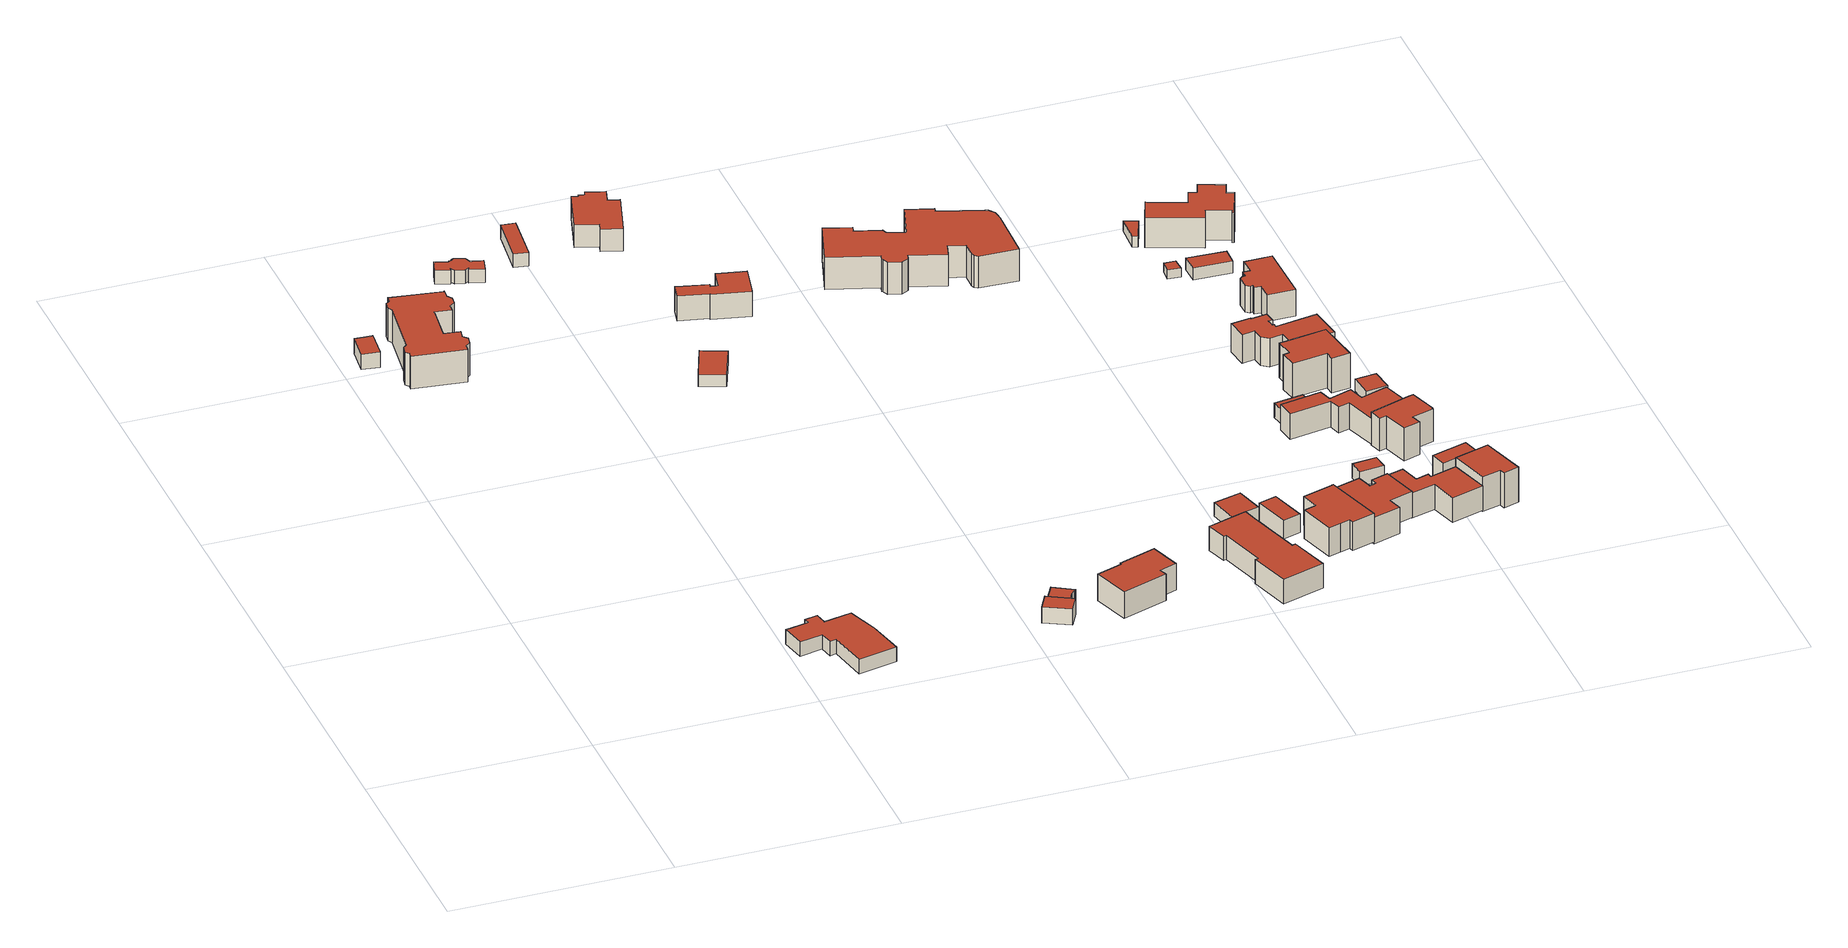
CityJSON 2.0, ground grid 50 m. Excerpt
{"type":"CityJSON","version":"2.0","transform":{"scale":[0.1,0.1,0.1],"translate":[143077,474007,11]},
"CityObjects":{
"building1":{"type":"Building","attributes":{"b3_dak_type":"slanted","b3_h_dak_50p":22.01,"b3_h_dak_70p":22.39,"b3_h_dak_max":22.92,"b3_h_dak_min":20.76,"b3_h_maaiveld":18.56,"b3_kas_warenhuis":false,"b3_mutatie_ahn3_ahn4":false,"b3_reconstructie_onvolledig":false,"b3_rmse_lod12":0.748,"b3_rmse_lod13":0.748,"b3_rmse_lod22":0.0293,"b3_val3dity_lod12":"[]","b3_val3dity_lod13":"[]","b3_val3dity_lod22":"[]","b3_volume_lod12":97.43,"b3_volume_lod13":97.43,"b3_volume_lod22":87.28,"geconstateerd":false,"oorspronkelijkbouwjaar":1920,"status":"Pand in gebruik"},"children":["building1-1"]},
"building1-1":{"type":"BuildingPart","parents":["building1"],"geometry":[{"type":"Solid","lod":"1.2","boundaries":[[[[0,1,2,3]],[[4,2,1,5]],[[6,3,2,4]],[[7,0,3,6]],[[5,1,0,7]],[[5,7,6,4]]]],"semantics":{"surfaces":[{"type":"GroundSurface"},{"type":"WallSurface","on_footprint_edge":true},{"type":"RoofSurface"}],"values":[[0,1,1,1,1,2]]}}]},
"building2":{"type":"Building","attributes":{"b3_dak_type":"slanted","b3_h_dak_50p":25.49,"b3_h_dak_70p":26.37,"b3_h_dak_max":29.42,"b3_h_dak_min":22.59,"b3_h_maaiveld":18.28,"b3_kas_warenhuis":false,"b3_mutatie_ahn3_ahn4":false,"b3_reconstructie_onvolledig":false,"b3_rmse_lod12":1.64,"b3_rmse_lod13":1.63,"b3_rmse_lod22":0.194,"b3_val3dity_lod12":"[]","b3_val3dity_lod13":"[]","b3_val3dity_lod22":"[303]","b3_volume_lod12":2074.12,"b3_volume_lod13":2074.51,"b3_volume_lod22":1847.09,"geconstateerd":false,"oorspronkelijkbouwjaar":1920,"status":"Pand in gebruik"},"children":["building2-1"]},
"building2-1":{"type":"BuildingPart","parents":["building2"],"geometry":[{"type":"MultiSurface","lod":"1.2","boundaries":[[[8,9,10,11,12,13,14,15,16,17,18,19,20,21,20,22,23,24,25,26,27,28,29,30,31,32,33]],[[34,9,8,35]],[[36,10,9,34]],[[37,11,10,36]],[[38,32,31,39]],[[40,33,32,38]],[[35,8,33,40]],[[41,25,24,42]],[[39,31,30,43]],[[43,30,29,44]],[[44,29,28,45]],[[46,18,17,47]],[[47,17,16,48]],[[45,28,27,49]],[[49,27,26,50]],[[50,26,25,41]],[[42,24,23,51]],[[52,19,18,46]],[[48,16,15,53]],[[54,14,13,55]],[[53,15,14,54]],[[55,13,12,56]],[[56,12,11,37]],[[57,20,19,52]],[[58,21,20,57]],[[51,23,22,59]],[[59,22,20,57]],[[59,57,58,57,52,46,47,48,53,54,55,56,37,36,34,35,40,38,39,43,44,45,49,50,41,42,51]]],"semantics":{"surfaces":[{"type":"GroundSurface"},{"type":"WallSurface","on_footprint_edge":true},{"type":"RoofSurface"}],"values":[0,1,1,1,1,1,1,1,1,1,1,1,1,1,1,1,1,1,1,1,1,1,1,1,1,1,1,2]}}]},
"building3":{"type":"Building","attributes":{"b3_dak_type":"multiple horizontal","b3_h_dak_50p":18.58,"b3_h_dak_70p":19.21,"b3_h_dak_max":21.7,"b3_h_dak_min":18.1,"b3_h_maaiveld":15.71,"b3_kas_warenhuis":false,"b3_mutatie_ahn3_ahn4":false,"b3_reconstructie_onvolledig":false,"b3_rmse_lod12":0.607,"b3_rmse_lod13":0.607,"b3_rmse_lod22":0.228,"b3_val3dity_lod12":"[]","b3_val3dity_lod13":"[]","b3_val3dity_lod22":"[]","b3_volume_lod12":675.63,"b3_volume_lod13":675.63,"b3_volume_lod22":595.09,"geconstateerd":false,"oorspronkelijkbouwjaar":1953,"status":"Pand in gebruik"},"children":["building3-1"]},
"building3-1":{"type":"BuildingPart","parents":["building3"],"geometry":[{"type":"Solid","lod":"1.2","boundaries":[[[[60,61,62,63,64,65,66,67,68,69,70,71,72]],[[73,63,62,74]],[[75,66,65,76]],[[77,67,66,75]],[[76,65,64,78]],[[78,64,63,73]],[[79,61,60,80]],[[74,62,61,79]],[[80,60,72,81]],[[81,72,71,82]],[[82,71,70,83]],[[83,70,69,84]],[[84,69,68,85]],[[85,68,67,77]],[[85,77,75,76,78,73,74,79,80,81,82,83,84]]]],"semantics":{"surfaces":[{"type":"GroundSurface"},{"type":"WallSurface","on_footprint_edge":true},{"type":"RoofSurface"}],"values":[[0,1,1,1,1,1,1,1,1,1,1,1,1,1,2]]}}]},
"building4":{"type":"Building","attributes":{"b3_dak_type":"slanted","b3_h_dak_50p":20.44,"b3_h_dak_70p":20.95,"b3_h_dak_max":21.75,"b3_h_dak_min":20.24,"b3_h_maaiveld":17.58,"b3_kas_warenhuis":false,"b3_mutatie_ahn3_ahn4":false,"b3_reconstructie_onvolledig":false,"b3_rmse_lod12":0.477,"b3_rmse_lod13":0.477,"b3_rmse_lod22":0.112,"b3_val3dity_lod12":"[]","b3_val3dity_lod13":"[]","b3_val3dity_lod22":"[]","b3_volume_lod12":127.86,"b3_volume_lod13":127.86,"b3_volume_lod22":120.25,"geconstateerd":false,"oorspronkelijkbouwjaar":2005,"status":"Pand in gebruik"},"children":["building4-1"]},
"building4-1":{"type":"BuildingPart","parents":["building4"],"geometry":[{"type":"Solid","lod":"1.2","boundaries":[[[[86,87,88,89,90,91,92,93,94,95,96,97,98,99,100,101,102]],[[103,92,91,104]],[[104,91,90,105]],[[106,87,86,107]],[[108,93,92,103]],[[109,96,95,110]],[[105,90,89,111]],[[111,89,88,112]],[[112,88,87,106]],[[113,102,101,114]],[[107,86,102,113]],[[114,101,100,115]],[[115,100,99,116]],[[117,97,96,109]],[[118,94,93,108]],[[110,95,94,118]],[[116,99,98,119]],[[119,98,97,117]],[[119,117,109,110,118,108,103,104,105,111,112,106,107,113,114,115,116]]]],"semantics":{"surfaces":[{"type":"GroundSurface"},{"type":"WallSurface","on_footprint_edge":true},{"type":"RoofSurface"}],"values":[[0,1,1,1,1,1,1,1,1,1,1,1,1,1,1,1,1,1,2]]}}]},
"building5":{"type":"Building","attributes":{"b3_dak_type":"slanted","b3_h_dak_50p":20.12,"b3_h_dak_70p":20.32,"b3_h_dak_max":20.75,"b3_h_dak_min":19.62,"b3_h_maaiveld":17.04,"b3_kas_warenhuis":false,"b3_mutatie_ahn3_ahn4":false,"b3_reconstructie_onvolledig":false,"b3_rmse_lod12":0.335,"b3_rmse_lod13":0.335,"b3_rmse_lod22":0.032,"b3_val3dity_lod12":"[]","b3_val3dity_lod13":"[]","b3_val3dity_lod22":"[]","b3_volume_lod12":122.97,"b3_volume_lod13":122.97,"b3_volume_lod22":116.53,"geconstateerd":false,"oorspronkelijkbouwjaar":1965,"status":"Pand in gebruik"},"children":["building5-1"]},
"building5-1":{"type":"BuildingPart","parents":["building5"],"geometry":[{"type":"Solid","lod":"1.2","boundaries":[[[[120,121,122,123]],[[124,121,120,125]],[[125,120,123,126]],[[127,122,121,124]],[[126,123,122,127]],[[126,127,124,125]]]],"semantics":{"surfaces":[{"type":"GroundSurface"},{"type":"WallSurface","on_footprint_edge":true},{"type":"RoofSurface"}],"values":[[0,1,1,1,1,2]]}}]},
"building6":{"type":"Building","attributes":{"b3_dak_type":"slanted","b3_h_dak_50p":18.2,"b3_h_dak_70p":18.41,"b3_h_dak_max":18.81,"b3_h_dak_min":16.06,"b3_h_maaiveld":15.64,"b3_kas_warenhuis":false,"b3_mutatie_ahn3_ahn4":false,"b3_reconstructie_onvolledig":false,"b3_rmse_lod12":0.535,"b3_rmse_lod13":0.535,"b3_rmse_lod22":0.327,"b3_val3dity_lod12":"[]","b3_val3dity_lod13":"[]","b3_val3dity_lod22":"[]","b3_volume_lod12":157.16,"b3_volume_lod13":157.16,"b3_volume_lod22":146.53,"geconstateerd":false,"oorspronkelijkbouwjaar":2001,"status":"Pand in gebruik"},"children":["building6-1"]},
"building6-1":{"type":"BuildingPart","parents":["building6"],"geometry":[{"type":"Solid","lod":"1.2","boundaries":[[[[128,129,130,131]],[[132,128,131,133]],[[133,131,130,134]],[[134,130,129,135]],[[135,129,128,132]],[[135,132,133,134]]]],"semantics":{"surfaces":[{"type":"GroundSurface"},{"type":"WallSurface","on_footprint_edge":true},{"type":"RoofSurface"}],"values":[[0,1,1,1,1,2]]}}]},
"building7":{"type":"Building","attributes":{"b3_dak_type":"slanted","b3_h_dak_50p":17.81,"b3_h_dak_70p":18.23,"b3_h_dak_max":18.9,"b3_h_dak_min":16.36,"b3_h_maaiveld":14.19,"b3_kas_warenhuis":false,"b3_mutatie_ahn3_ahn4":false,"b3_reconstructie_onvolledig":false,"b3_rmse_lod12":0.752,"b3_rmse_lod13":0.752,"b3_rmse_lod22":0.0257,"b3_val3dity_lod12":"[]","b3_val3dity_lod13":"[]","b3_val3dity_lod22":"[]","b3_volume_lod12":108.59,"b3_volume_lod13":108.59,"b3_volume_lod22":96.5,"geconstateerd":false,"oorspronkelijkbouwjaar":1954,"status":"Pand in gebruik"},"children":["building7-1"]},
"building7-1":{"type":"BuildingPart","parents":["building7"],"geometry":[{"type":"Solid","lod":"1.2","boundaries":[[[[136,137,138,139]],[[140,136,139,141]],[[141,139,138,142]],[[142,138,137,143]],[[143,137,136,140]],[[143,140,141,142]]]],"semantics":{"surfaces":[{"type":"GroundSurface"},{"type":"WallSurface","on_footprint_edge":true},{"type":"RoofSurface"}],"values":[[0,1,1,1,1,2]]}}]},
"building8":{"type":"Building","attributes":{"b3_dak_type":"slanted","b3_h_dak_50p":16.84,"b3_h_dak_70p":17.1,"b3_h_dak_max":17.57,"b3_h_dak_min":16.09,"b3_h_maaiveld":14.2,"b3_kas_warenhuis":false,"b3_mutatie_ahn3_ahn4":false,"b3_reconstructie_onvolledig":false,"b3_rmse_lod12":0.44,"b3_rmse_lod13":0.44,"b3_rmse_lod22":0.0261,"b3_val3dity_lod12":"[]","b3_val3dity_lod13":"[]","b3_val3dity_lod22":"[]","b3_volume_lod12":61.91,"b3_volume_lod13":61.91,"b3_volume_lod22":58.13,"geconstateerd":false,"oorspronkelijkbouwjaar":2002,"status":"Pand in gebruik"},"children":["building8-1"]},
"building8-1":{"type":"BuildingPart","parents":["building8"],"geometry":[{"type":"Solid","lod":"1.2","boundaries":[[[[144,145,146,147,148,149,150]],[[151,149,148,152]],[[152,148,147,153]],[[153,147,146,154]],[[154,146,145,155]],[[156,150,149,151]],[[157,144,150,156]],[[155,145,144,157]],[[155,157,156,151,152,153,154]]]],"semantics":{"surfaces":[{"type":"GroundSurface"},{"type":"WallSurface","on_footprint_edge":true},{"type":"RoofSurface"}],"values":[[0,1,1,1,1,1,1,1,2]]}}]},
"building9":{"type":"Building","attributes":{"b3_dak_type":"slanted","b3_h_dak_50p":21.58,"b3_h_dak_70p":22.21,"b3_h_dak_max":24,"b3_h_dak_min":19.05,"b3_h_maaiveld":16.71,"b3_kas_warenhuis":false,"b3_mutatie_ahn3_ahn4":false,"b3_reconstructie_onvolledig":false,"b3_rmse_lod12":1.37,"b3_rmse_lod13":1.37,"b3_rmse_lod22":0.135,"b3_val3dity_lod12":"[]","b3_val3dity_lod13":"[]","b3_val3dity_lod22":"[]","b3_volume_lod12":674.66,"b3_volume_lod13":674.66,"b3_volume_lod22":577.71,"geconstateerd":false,"oorspronkelijkbouwjaar":1950,"status":"Pand in gebruik"},"children":["building9-1"]},
"building9-1":{"type":"BuildingPart","parents":["building9"],"geometry":[{"type":"Solid","lod":"1.2","boundaries":[[[[158,159,160,161,162,163,164,165,166,167,168,169]],[[170,161,160,171]],[[172,162,161,170]],[[173,169,168,174]],[[174,168,167,175]],[[176,165,164,177]],[[177,164,163,178]],[[179,159,158,180]],[[175,167,166,181]],[[178,163,162,172]],[[171,160,159,179]],[[180,158,169,173]],[[181,166,165,176]],[[181,176,177,178,172,170,171,179,180,173,174,175]]]],"semantics":{"surfaces":[{"type":"GroundSurface"},{"type":"WallSurface","on_footprint_edge":true},{"type":"RoofSurface"}],"values":[[0,1,1,1,1,1,1,1,1,1,1,1,1,2]]}}]},
"building10":{"type":"Building","attributes":{"b3_dak_type":"slanted","b3_h_dak_50p":20.9,"b3_h_dak_70p":21.88,"b3_h_dak_max":23.37,"b3_h_dak_min":18.53,"b3_h_maaiveld":15.84,"b3_kas_warenhuis":false,"b3_mutatie_ahn3_ahn4":false,"b3_reconstructie_onvolledig":false,"b3_rmse_lod12":1.62,"b3_rmse_lod13":1.62,"b3_rmse_lod22":0.0357,"b3_val3dity_lod12":"[]","b3_val3dity_lod13":"[]","b3_val3dity_lod22":"[]","b3_volume_lod12":519.14,"b3_volume_lod13":519.14,"b3_volume_lod22":440.66,"geconstateerd":false,"oorspronkelijkbouwjaar":1950,"status":"Pand in gebruik"},"children":["building10-1"]},
"building10-1":{"type":"BuildingPart","parents":["building10"],"geometry":[{"type":"Solid","lod":"1.2","boundaries":[[[[182,183,184,185,186,187,188,189,190,191,192]],[[193,189,188,194]],[[194,188,187,195]],[[196,190,189,193]],[[197,191,190,196]],[[195,187,186,198]],[[198,186,185,199]],[[200,183,182,201]],[[202,184,183,200]],[[199,185,184,202]],[[201,182,192,203]],[[203,192,191,197]],[[203,197,196,193,194,195,198,199,202,200,201]]]],"semantics":{"surfaces":[{"type":"GroundSurface"},{"type":"WallSurface","on_footprint_edge":true},{"type":"RoofSurface"}],"values":[[0,1,1,1,1,1,1,1,1,1,1,1,2]]}}]},
"building11":{"type":"Building","attributes":{"b3_dak_type":"slanted","b3_h_dak_50p":19.95,"b3_h_dak_70p":20.42,"b3_h_dak_max":21.65,"b3_h_dak_min":17.17,"b3_h_maaiveld":13.98,"b3_kas_warenhuis":false,"b3_mutatie_ahn3_ahn4":false,"b3_reconstructie_onvolledig":false,"b3_rmse_lod12":1.26,"b3_rmse_lod13":1.26,"b3_rmse_lod22":0.105,"b3_val3dity_lod12":"[]","b3_val3dity_lod13":"[]","b3_val3dity_lod22":"[]","b3_volume_lod12":842.9,"b3_volume_lod13":842.9,"b3_volume_lod22":761.73,"geconstateerd":false,"oorspronkelijkbouwjaar":1953,"status":"Pand in gebruik"},"children":["building11-1"]},
"building11-1":{"type":"BuildingPart","parents":["building11"],"geometry":[{"type":"Solid","lod":"1.2","boundaries":[[[[204,205,206,207,208,209,210,211]],[[212,211,210,213]],[[214,204,211,212]],[[215,209,208,216]],[[216,208,207,217]],[[217,207,206,218]],[[218,206,205,219]],[[213,210,209,215]],[[219,205,204,214]],[[219,214,212,213,215,216,217,218]]]],"semantics":{"surfaces":[{"type":"GroundSurface"},{"type":"WallSurface","on_footprint_edge":true},{"type":"RoofSurface"}],"values":[[0,1,1,1,1,1,1,1,1,2]]}}]},
"building12":{"type":"Building","attributes":{"b3_dak_type":"slanted","b3_h_dak_50p":18.57,"b3_h_dak_70p":19.1,"b3_h_dak_max":19.96,"b3_h_dak_min":15.83,"b3_h_maaiveld":13.17,"b3_kas_warenhuis":false,"b3_mutatie_ahn3_ahn4":false,"b3_reconstructie_onvolledig":false,"b3_rmse_lod12":1.24,"b3_rmse_lod13":1.24,"b3_rmse_lod22":0.0789,"b3_val3dity_lod12":"[]","b3_val3dity_lod13":"[]","b3_val3dity_lod22":"[]","b3_volume_lod12":1437.58,"b3_volume_lod13":1437.58,"b3_volume_lod22":1271.59,"geconstateerd":false,"oorspronkelijkbouwjaar":1951,"status":"Pand in gebruik"},"children":["building12-1"]},
"building12-1":{"type":"BuildingPart","parents":["building12"],"geometry":[{"type":"Solid","lod":"1.2","boundaries":[[[[220,221,222,223,224,225,226,227,228,229,230,231]],[[232,226,225,233]],[[233,225,224,234]],[[235,227,226,232]],[[234,224,223,236]],[[237,229,228,238]],[[236,223,222,239]],[[240,221,220,241]],[[239,222,221,240]],[[241,220,231,242]],[[242,231,230,243]],[[243,230,229,237]],[[238,228,227,235]],[[238,235,232,233,234,236,239,240,241,242,243,237]]]],"semantics":{"surfaces":[{"type":"GroundSurface"},{"type":"WallSurface","on_footprint_edge":true},{"type":"RoofSurface"}],"values":[[0,1,1,1,1,1,1,1,1,1,1,1,1,2]]}}]},
"building13":{"type":"Building","attributes":{"b3_dak_type":"multiple horizontal","b3_h_dak_50p":16.1,"b3_h_dak_70p":16.12,"b3_h_dak_max":16.23,"b3_h_dak_min":15.86,"b3_h_maaiveld":12.77,"b3_kas_warenhuis":false,"b3_mutatie_ahn3_ahn4":false,"b3_reconstructie_onvolledig":false,"b3_rmse_lod12":0.0403,"b3_rmse_lod13":0.0403,"b3_rmse_lod22":0.0386,"b3_val3dity_lod12":"[]","b3_val3dity_lod13":"[]","b3_val3dity_lod22":"[]","b3_volume_lod12":147.09,"b3_volume_lod13":147.09,"b3_volume_lod22":146.61,"geconstateerd":false,"oorspronkelijkbouwjaar":1951,"status":"Pand in gebruik"},"children":["building13-1"]},
"building13-1":{"type":"BuildingPart","parents":["building13"],"geometry":[{"type":"Solid","lod":"1.2","boundaries":[[[[244,245,246,247,248]],[[249,245,244,250]],[[251,246,245,249]],[[252,247,246,251]],[[250,244,248,253]],[[253,248,247,252]],[[253,252,251,249,250]]]],"semantics":{"surfaces":[{"type":"GroundSurface"},{"type":"WallSurface","on_footprint_edge":true},{"type":"RoofSurface"}],"values":[[0,1,1,1,1,1,2]]}}]},
"building14":{"type":"Building","attributes":{"b3_dak_type":"slanted","b3_h_dak_50p":19.99,"b3_h_dak_70p":22.16,"b3_h_dak_max":26.58,"b3_h_dak_min":16.89,"b3_h_maaiveld":14.12,"b3_kas_warenhuis":false,"b3_mutatie_ahn3_ahn4":false,"b3_reconstructie_onvolledig":false,"b3_rmse_lod12":2.99,"b3_rmse_lod13":1.39,"b3_rmse_lod22":0.193,"b3_val3dity_lod12":"[]","b3_val3dity_lod13":"[]","b3_val3dity_lod22":"[303]","b3_volume_lod12":4152.3,"b3_volume_lod13":3391.98,"b3_volume_lod22":3199.58,"geconstateerd":false,"oorspronkelijkbouwjaar":1980,"status":"Pand in gebruik"},"children":["building14-1"]},
"building14-1":{"type":"BuildingPart","parents":["building14"],"geometry":[{"type":"Solid","lod":"1.2","boundaries":[[[[254,255,256,257,258,259,260,261,262,263,264,265,266,267,268,269,270,271,272,273,274,275,276,277,278,279,280,281,282,283,284,285]],[[286,280,279,287]],[[288,281,280,286]],[[289,282,281,288]],[[290,275,274,291]],[[292,276,275,290]],[[293,284,283,294]],[[287,279,278,295]],[[296,277,276,292]],[[295,278,277,296]],[[297,267,266,298]],[[298,266,265,299]],[[294,283,282,289]],[[300,258,257,301]],[[302,264,263,303]],[[299,265,264,302]],[[291,274,273,304]],[[305,271,270,306]],[[307,272,271,305]],[[304,273,272,307]],[[306,270,269,308]],[[308,269,268,309]],[[309,268,267,297]],[[310,262,261,311]],[[303,263,262,310]],[[311,261,260,312]],[[313,259,258,300]],[[312,260,259,313]],[[301,257,256,314]],[[315,255,254,316]],[[314,256,255,315]],[[316,254,285,317]],[[317,285,284,293]],[[317,293,294,289,288,286,287,295,296,292,290,291,304,307,305,306,308,309,297,298,299,302,303,310,311,312,313,300,301,314,315,316]]]],"semantics":{"surfaces":[{"type":"GroundSurface"},{"type":"WallSurface","on_footprint_edge":true},{"type":"RoofSurface"}],"values":[[0,1,1,1,1,1,1,1,1,1,1,1,1,1,1,1,1,1,1,1,1,1,1,1,1,1,1,1,1,1,1,1,1,2]]}}]},
"building15":{"type":"Building","attributes":{"b3_dak_type":"slanted","b3_h_dak_50p":16.49,"b3_h_dak_70p":17.24,"b3_h_dak_max":18.5,"b3_h_dak_min":14.53,"b3_h_maaiveld":12.74,"b3_kas_warenhuis":false,"b3_mutatie_ahn3_ahn4":false,"b3_reconstructie_onvolledig":false,"b3_rmse_lod12":1.3,"b3_rmse_lod13":1.3,"b3_rmse_lod22":0.0763,"b3_val3dity_lod12":"[]","b3_val3dity_lod13":"[]","b3_val3dity_lod22":"[]","b3_volume_lod12":160.73,"b3_volume_lod13":160.73,"b3_volume_lod22":135.93,"geconstateerd":false,"oorspronkelijkbouwjaar":1935,"status":"Pand in gebruik"},"children":["building15-1"]},
"building15-1":{"type":"BuildingPart","parents":["building15"],"geometry":[{"type":"Solid","lod":"1.2","boundaries":[[[[318,319,320,321]],[[322,319,318,323]],[[324,320,319,322]],[[323,318,321,325]],[[325,321,320,324]],[[325,324,322,323]]]],"semantics":{"surfaces":[{"type":"GroundSurface"},{"type":"WallSurface","on_footprint_edge":true},{"type":"RoofSurface"}],"values":[[0,1,1,1,1,2]]}}]},
"building16":{"type":"Building","attributes":{"b3_dak_type":"slanted","b3_h_dak_50p":18.83,"b3_h_dak_70p":19.66,"b3_h_dak_max":21.42,"b3_h_dak_min":15.35,"b3_h_maaiveld":12.72,"b3_kas_warenhuis":false,"b3_mutatie_ahn3_ahn4":false,"b3_reconstructie_onvolledig":false,"b3_rmse_lod12":2.33,"b3_rmse_lod13":1.42,"b3_rmse_lod22":0.198,"b3_val3dity_lod12":"[]","b3_val3dity_lod13":"[]","b3_val3dity_lod22":"[]","b3_volume_lod12":923.96,"b3_volume_lod13":871.7,"b3_volume_lod22":763.29,"geconstateerd":false,"oorspronkelijkbouwjaar":1934,"status":"Pand in gebruik"},"children":["building16-1"]},
"building16-1":{"type":"BuildingPart","parents":["building16"],"geometry":[{"type":"Solid","lod":"1.2","boundaries":[[[[326,327,328,329,330,331,332,333,334,335,336]],[[337,327,326,338]],[[338,326,336,339]],[[340,328,327,337]],[[341,333,332,342]],[[343,334,333,341]],[[344,329,328,340]],[[339,336,335,345]],[[342,332,331,346]],[[345,335,334,343]],[[346,331,330,347]],[[347,330,329,344]],[[347,344,340,337,338,339,345,343,341,342,346]]]],"semantics":{"surfaces":[{"type":"GroundSurface"},{"type":"WallSurface","on_footprint_edge":true},{"type":"RoofSurface"}],"values":[[0,1,1,1,1,1,1,1,1,1,1,1,2]]}}]},
"building17":{"type":"Building","attributes":{"b3_dak_type":"slanted","b3_h_dak_50p":17.7,"b3_h_dak_70p":18.69,"b3_h_dak_max":19.7,"b3_h_dak_min":14.29,"b3_h_maaiveld":12.34,"b3_kas_warenhuis":false,"b3_mutatie_ahn3_ahn4":false,"b3_reconstructie_onvolledig":false,"b3_rmse_lod12":1.9,"b3_rmse_lod13":1.9,"b3_rmse_lod22":0.0971,"b3_val3dity_lod12":"[]","b3_val3dity_lod13":"[]","b3_val3dity_lod22":"[]","b3_volume_lod12":893.91,"b3_volume_lod13":893.91,"b3_volume_lod22":699.72,"geconstateerd":false,"oorspronkelijkbouwjaar":1934,"status":"Pand in gebruik"},"children":["building17-1"]},
"building17-1":{"type":"BuildingPart","parents":["building17"],"geometry":[{"type":"Solid","lod":"1.2","boundaries":[[[[348,349,350,351,352,353,354,355,356,357]],[[358,355,354,359]],[[359,354,353,360]],[[361,351,350,362]],[[362,350,349,363]],[[364,356,355,358]],[[360,353,352,365]],[[365,352,351,361]],[[366,348,357,367]],[[367,357,356,364]],[[363,349,348,366]],[[363,366,367,364,358,359,360,365,361,362]]]],"semantics":{"surfaces":[{"type":"GroundSurface"},{"type":"WallSurface","on_footprint_edge":true},{"type":"RoofSurface"}],"values":[[0,1,1,1,1,1,1,1,1,1,1,2]]}}]},
"building18":{"type":"Building","attributes":{"b3_dak_type":"slanted","b3_h_dak_50p":15.59,"b3_h_dak_70p":15.98,"b3_h_dak_max":16.88,"b3_h_dak_min":14.42,"b3_h_maaiveld":12.36,"b3_kas_warenhuis":false,"b3_mutatie_ahn3_ahn4":false,"b3_reconstructie_onvolledig":false,"b3_rmse_lod12":0.703,"b3_rmse_lod13":0.703,"b3_rmse_lod22":0.0419,"b3_val3dity_lod12":"[]","b3_val3dity_lod13":"[]","b3_val3dity_lod22":"[]","b3_volume_lod12":73.05,"b3_volume_lod13":73.05,"b3_volume_lod22":66.86,"geconstateerd":false,"oorspronkelijkbouwjaar":1930,"status":"Pand in gebruik"},"children":["building18-1"]},
"building18-1":{"type":"BuildingPart","parents":["building18"],"geometry":[{"type":"Solid","lod":"1.2","boundaries":[[[[368,369,370,371]],[[372,369,368,373]],[[373,368,371,374]],[[375,370,369,372]],[[374,371,370,375]],[[374,375,372,373]]]],"semantics":{"surfaces":[{"type":"GroundSurface"},{"type":"WallSurface","on_footprint_edge":true},{"type":"RoofSurface"}],"values":[[0,1,1,1,1,2]]}}]},
"building19":{"type":"Building","attributes":{"b3_dak_type":"slanted","b3_h_dak_50p":15.88,"b3_h_dak_70p":16.32,"b3_h_dak_max":17.4,"b3_h_dak_min":14.98,"b3_h_maaiveld":12.81,"b3_kas_warenhuis":false,"b3_mutatie_ahn3_ahn4":false,"b3_reconstructie_onvolledig":false,"b3_rmse_lod12":0.717,"b3_rmse_lod13":0.717,"b3_rmse_lod22":0.0398,"b3_val3dity_lod12":"[]","b3_val3dity_lod13":"[]","b3_val3dity_lod22":"[]","b3_volume_lod12":93.45,"b3_volume_lod13":93.45,"b3_volume_lod22":85.01,"geconstateerd":false,"oorspronkelijkbouwjaar":2002,"status":"Pand in gebruik"},"children":["building19-1"]},
"building19-1":{"type":"BuildingPart","parents":["building19"],"geometry":[{"type":"Solid","lod":"1.2","boundaries":[[[[376,377,378,379]],[[380,377,376,381]],[[382,378,377,380]],[[381,376,379,383]],[[383,379,378,382]],[[383,382,380,381]]]],"semantics":{"surfaces":[{"type":"GroundSurface"},{"type":"WallSurface","on_footprint_edge":true},{"type":"RoofSurface"}],"values":[[0,1,1,1,1,2]]}}]},
"building20":{"type":"Building","attributes":{"b3_dak_type":"slanted","b3_h_dak_50p":18.31,"b3_h_dak_70p":18.35,"b3_h_dak_max":21.13,"b3_h_dak_min":12.16,"b3_h_maaiveld":12.23,"b3_kas_warenhuis":false,"b3_mutatie_ahn3_ahn4":false,"b3_reconstructie_onvolledig":false,"b3_rmse_lod12":1.62,"b3_rmse_lod13":1.48,"b3_rmse_lod22":0.594,"b3_val3dity_lod12":"[]","b3_val3dity_lod13":"[]","b3_val3dity_lod22":"[]","b3_volume_lod12":698.78,"b3_volume_lod13":719.54,"b3_volume_lod22":632.02,"geconstateerd":false,"oorspronkelijkbouwjaar":1934,"status":"Pand in gebruik"},"children":["building20-1"]},
"building20-1":{"type":"BuildingPart","parents":["building20"],"geometry":[{"type":"Solid","lod":"1.2","boundaries":[[[[384,385,386,387,388,389,390,391,392,393]],[[394,392,391,395]],[[396,387,386,397]],[[395,391,390,398]],[[399,389,388,400]],[[398,390,389,399]],[[400,388,387,396]],[[401,385,384,402]],[[402,384,393,403]],[[397,386,385,401]],[[403,393,392,394]],[[403,394,395,398,399,400,396,397,401,402]]]],"semantics":{"surfaces":[{"type":"GroundSurface"},{"type":"WallSurface","on_footprint_edge":true},{"type":"RoofSurface"}],"values":[[0,1,1,1,1,1,1,1,1,1,1,2]]}}]},
"building21":{"type":"Building","attributes":{"b3_dak_type":"slanted","b3_h_dak_50p":17.34,"b3_h_dak_70p":18.8,"b3_h_dak_max":22.8,"b3_h_dak_min":14.9,"b3_h_maaiveld":12.46,"b3_kas_warenhuis":false,"b3_mutatie_ahn3_ahn4":false,"b3_reconstructie_onvolledig":false,"b3_rmse_lod12":2.55,"b3_rmse_lod13":1.6,"b3_rmse_lod22":0.203,"b3_val3dity_lod12":"[]","b3_val3dity_lod13":"[]","b3_val3dity_lod22":"[]","b3_volume_lod12":884.54,"b3_volume_lod13":795.54,"b3_volume_lod22":692.23,"geconstateerd":false,"oorspronkelijkbouwjaar":1930,"status":"Pand in gebruik"},"children":["building21-1"]},
"building21-1":{"type":"BuildingPart","parents":["building21"],"geometry":[{"type":"Solid","lod":"1.2","boundaries":[[[[404,405,406,407,408,409,410,411,412,413,414,415]],[[416,405,404,417]],[[418,412,411,419]],[[420,413,412,418]],[[421,414,413,420]],[[422,408,407,423]],[[424,409,408,422]],[[425,415,414,421]],[[419,411,410,426]],[[426,410,409,424]],[[423,407,406,427]],[[427,406,405,416]],[[417,404,415,425]],[[417,425,421,420,418,419,426,424,422,423,427,416]]]],"semantics":{"surfaces":[{"type":"GroundSurface"},{"type":"WallSurface","on_footprint_edge":true},{"type":"RoofSurface"}],"values":[[0,1,1,1,1,1,1,1,1,1,1,1,1,2]]}}]},
"building22":{"type":"Building","attributes":{"b3_dak_type":"slanted","b3_h_dak_50p":20,"b3_h_dak_70p":21.12,"b3_h_dak_max":23.93,"b3_h_dak_min":15.31,"b3_h_maaiveld":12.64,"b3_kas_warenhuis":false,"b3_mutatie_ahn3_ahn4":false,"b3_reconstructie_onvolledig":false,"b3_rmse_lod12":2.14,"b3_rmse_lod13":2.14,"b3_rmse_lod22":0.27,"b3_val3dity_lod12":"[]","b3_val3dity_lod13":"[]","b3_val3dity_lod22":"[]","b3_volume_lod12":891.28,"b3_volume_lod13":891.28,"b3_volume_lod22":770.77,"geconstateerd":false,"oorspronkelijkbouwjaar":1930,"status":"Pand in gebruik"},"children":["building22-1"]},
"building22-1":{"type":"BuildingPart","parents":["building22"],"geometry":[{"type":"Solid","lod":"1.2","boundaries":[[[[428,429,430,431,432,433,434,435,436]],[[437,436,435,438]],[[438,435,434,439]],[[439,434,433,440]],[[441,431,430,442]],[[443,429,428,444]],[[442,430,429,443]],[[440,433,432,445]],[[445,432,431,441]],[[444,428,436,437]],[[444,437,438,439,440,445,441,442,443]]]],"semantics":{"surfaces":[{"type":"GroundSurface"},{"type":"WallSurface","on_footprint_edge":true},{"type":"RoofSurface"}],"values":[[0,1,1,1,1,1,1,1,1,1,2]]}}]},
"building23":{"type":"Building","attributes":{"b3_dak_type":"slanted","b3_h_dak_50p":18.2,"b3_h_dak_70p":19.68,"b3_h_dak_max":23.38,"b3_h_dak_min":15.67,"b3_h_maaiveld":12.77,"b3_kas_warenhuis":false,"b3_mutatie_ahn3_ahn4":false,"b3_reconstructie_onvolledig":false,"b3_rmse_lod12":2.43,"b3_rmse_lod13":2.43,"b3_rmse_lod22":0.107,"b3_val3dity_lod12":"[]","b3_val3dity_lod13":"[]","b3_val3dity_lod22":"[]","b3_volume_lod12":915.45,"b3_volume_lod13":915.45,"b3_volume_lod22":767.87,"geconstateerd":false,"oorspronkelijkbouwjaar":1930,"status":"Pand in gebruik"},"children":["building23-1"]},
"building23-1":{"type":"BuildingPart","parents":["building23"],"geometry":[{"type":"Solid","lod":"1.2","boundaries":[[[[446,447,448,449,450,451,452,453,454,455,456,457,458,459,460,461,462]],[[463,457,456,464]],[[464,456,455,465]],[[465,455,454,466]],[[466,454,453,467]],[[468,458,457,463]],[[469,452,451,470]],[[467,453,452,469]],[[471,447,446,472]],[[472,446,462,473]],[[470,451,450,474]],[[474,450,449,475]],[[475,449,448,476]],[[476,448,447,471]],[[473,462,461,477]],[[477,461,460,478]],[[479,459,458,468]],[[478,460,459,479]],[[478,479,468,463,464,465,466,467,469,470,474,475,476,471,472,473,477]]]],"semantics":{"surfaces":[{"type":"GroundSurface"},{"type":"WallSurface","on_footprint_edge":true},{"type":"RoofSurface"}],"values":[[0,1,1,1,1,1,1,1,1,1,1,1,1,1,1,1,1,1,2]]}}]},
"building24":{"type":"Building","attributes":{"b3_dak_type":"multiple horizontal","b3_h_dak_50p":15.37,"b3_h_dak_70p":15.44,"b3_h_dak_max":15.55,"b3_h_dak_min":15.17,"b3_h_maaiveld":13.19,"b3_kas_warenhuis":false,"b3_mutatie_ahn3_ahn4":false,"b3_reconstructie_onvolledig":false,"b3_rmse_lod12":0.113,"b3_rmse_lod13":0.113,"b3_rmse_lod22":0.0282,"b3_val3dity_lod12":"[]","b3_val3dity_lod13":"[]","b3_val3dity_lod22":"[]","b3_volume_lod12":18.06,"b3_volume_lod13":18.06,"b3_volume_lod22":17.57,"geconstateerd":false,"oorspronkelijkbouwjaar":1930,"status":"Pand ten onrechte opgevoerd"},"children":["building24-1"]},
"building24-1":{"type":"BuildingPart","parents":["building24"],"geometry":[{"type":"Solid","lod":"1.2","boundaries":[[[[480,481,482,483]],[[484,481,480,485]],[[485,480,483,486]],[[487,482,481,484]],[[486,483,482,487]],[[486,487,484,485]]]],"semantics":{"surfaces":[{"type":"GroundSurface"},{"type":"WallSurface","on_footprint_edge":true},{"type":"RoofSurface"}],"values":[[0,1,1,1,1,2]]}}]},
"building25":{"type":"Building","attributes":{"b3_dak_type":"slanted","b3_h_dak_50p":18.91,"b3_h_dak_70p":20.3,"b3_h_dak_max":23.13,"b3_h_dak_min":14.76,"b3_h_maaiveld":12.34,"b3_kas_warenhuis":false,"b3_mutatie_ahn3_ahn4":false,"b3_reconstructie_onvolledig":false,"b3_rmse_lod12":2.34,"b3_rmse_lod13":2.34,"b3_rmse_lod22":0.375,"b3_val3dity_lod12":"[]","b3_val3dity_lod13":"[]","b3_val3dity_lod22":"[]","b3_volume_lod12":628.05,"b3_volume_lod13":628.05,"b3_volume_lod22":512.36,"geconstateerd":false,"oorspronkelijkbouwjaar":1930,"status":"Pand in gebruik"},"children":["building25-1"]},
"building25-1":{"type":"BuildingPart","parents":["building25"],"geometry":[{"type":"Solid","lod":"1.2","boundaries":[[[[488,489,490,491,492,493,494,495,496,497,498]],[[499,489,488,500]],[[500,488,498,501]],[[501,498,497,502]],[[503,495,494,504]],[[505,496,495,503]],[[506,490,489,499]],[[502,497,496,505]],[[504,494,493,507]],[[507,493,492,508]],[[508,492,491,509]],[[509,491,490,506]],[[509,506,499,500,501,502,505,503,504,507,508]]]],"semantics":{"surfaces":[{"type":"GroundSurface"},{"type":"WallSurface","on_footprint_edge":true},{"type":"RoofSurface"}],"values":[[0,1,1,1,1,1,1,1,1,1,1,1,2]]}}]},
"building26":{"type":"Building","attributes":{"b3_dak_type":"multiple horizontal","b3_h_dak_50p":15.78,"b3_h_dak_70p":15.79,"b3_h_dak_max":15.87,"b3_h_dak_min":15.66,"b3_h_maaiveld":13.26,"b3_kas_warenhuis":false,"b3_mutatie_ahn3_ahn4":false,"b3_reconstructie_onvolledig":false,"b3_rmse_lod12":0.034,"b3_rmse_lod13":0.034,"b3_rmse_lod22":0.0284,"b3_val3dity_lod12":"[]","b3_val3dity_lod13":"[]","b3_val3dity_lod22":"[]","b3_volume_lod12":33.76,"b3_volume_lod13":33.76,"b3_volume_lod22":33.61,"geconstateerd":false,"oorspronkelijkbouwjaar":2008,"status":"Pand in gebruik"},"children":["building26-1"]},
"building26-1":{"type":"BuildingPart","parents":["building26"],"geometry":[{"type":"Solid","lod":"1.2","boundaries":[[[[510,511,512,513]],[[514,511,510,515]],[[516,512,511,514]],[[515,510,513,517]],[[517,513,512,516]],[[517,516,514,515]]]],"semantics":{"surfaces":[{"type":"GroundSurface"},{"type":"WallSurface","on_footprint_edge":true},{"type":"RoofSurface"}],"values":[[0,1,1,1,1,2]]}}]},
"building27":{"type":"Building","attributes":{"b3_dak_type":"slanted","b3_h_dak_50p":16.59,"b3_h_dak_70p":17.08,"b3_h_dak_max":17.79,"b3_h_dak_min":14.65,"b3_h_maaiveld":12.15,"b3_kas_warenhuis":false,"b3_mutatie_ahn3_ahn4":false,"b3_reconstructie_onvolledig":false,"b3_rmse_lod12":0.946,"b3_rmse_lod13":0.946,"b3_rmse_lod22":0.0195,"b3_val3dity_lod12":"[]","b3_val3dity_lod13":"[]","b3_val3dity_lod22":"[]","b3_volume_lod12":150.33,"b3_volume_lod13":150.33,"b3_volume_lod22":125.6,"geconstateerd":false,"oorspronkelijkbouwjaar":1930,"status":"Pand in gebruik"},"children":["building27-1"]},
"building27-1":{"type":"BuildingPart","parents":["building27"],"geometry":[{"type":"Solid","lod":"1.2","boundaries":[[[[518,519,520,521]],[[522,519,518,523]],[[523,518,521,524]],[[525,520,519,522]],[[524,521,520,525]],[[524,525,522,523]]]],"semantics":{"surfaces":[{"type":"GroundSurface"},{"type":"WallSurface","on_footprint_edge":true},{"type":"RoofSurface"}],"values":[[0,1,1,1,1,2]]}}]},
"building28":{"type":"Building","attributes":{"b3_dak_type":"slanted","b3_h_dak_50p":20.04,"b3_h_dak_70p":20.51,"b3_h_dak_max":20.89,"b3_h_dak_min":14.98,"b3_h_maaiveld":11.96,"b3_kas_warenhuis":false,"b3_mutatie_ahn3_ahn4":false,"b3_reconstructie_onvolledig":false,"b3_rmse_lod12":1.99,"b3_rmse_lod13":1.99,"b3_rmse_lod22":0.149,"b3_val3dity_lod12":"[]","b3_val3dity_lod13":"[]","b3_val3dity_lod22":"[]","b3_volume_lod12":704.86,"b3_volume_lod13":704.86,"b3_volume_lod22":601.43,"geconstateerd":false,"oorspronkelijkbouwjaar":1930,"status":"Pand in gebruik"},"children":["building28-1"]},
"building28-1":{"type":"BuildingPart","parents":["building28"],"geometry":[{"type":"Solid","lod":"1.2","boundaries":[[[[526,527,528,529,530,531]],[[532,529,528,533]],[[534,527,526,535]],[[533,528,527,534]],[[536,530,529,532]],[[535,526,531,537]],[[537,531,530,536]],[[537,536,532,533,534,535]]]],"semantics":{"surfaces":[{"type":"GroundSurface"},{"type":"WallSurface","on_footprint_edge":true},{"type":"RoofSurface"}],"values":[[0,1,1,1,1,1,1,2]]}}]},
"building29":{"type":"Building","attributes":{"b3_dak_type":"slanted","b3_h_dak_50p":15.13,"b3_h_dak_70p":15.26,"b3_h_dak_max":15.57,"b3_h_dak_min":14.52,"b3_h_maaiveld":12.42,"b3_kas_warenhuis":false,"b3_mutatie_ahn3_ahn4":false,"b3_reconstructie_onvolledig":false,"b3_rmse_lod12":0.253,"b3_rmse_lod13":0.253,"b3_rmse_lod22":0.0874,"b3_val3dity_lod12":"[]","b3_val3dity_lod13":"[]","b3_val3dity_lod22":"[]","b3_volume_lod12":73.75,"b3_volume_lod13":73.75,"b3_volume_lod22":69.98,"geconstateerd":false,"oorspronkelijkbouwjaar":1930,"status":"Pand ten onrechte opgevoerd"},"children":["building29-1"]},
"building29-1":{"type":"BuildingPart","parents":["building29"],"geometry":[{"type":"Solid","lod":"1.2","boundaries":[[[[538,539,540,541]],[[542,539,538,543]],[[543,538,541,544]],[[545,540,539,542]],[[544,541,540,545]],[[544,545,542,543]]]],"semantics":{"surfaces":[{"type":"GroundSurface"},{"type":"WallSurface","on_footprint_edge":true},{"type":"RoofSurface"}],"values":[[0,1,1,1,1,2]]}}]},
"building30":{"type":"Building","attributes":{"b3_dak_type":"multiple horizontal","b3_h_dak_50p":15.7,"b3_h_dak_70p":15.87,"b3_h_dak_max":16.18,"b3_h_dak_min":15.22,"b3_h_maaiveld":13.04,"b3_kas_warenhuis":false,"b3_mutatie_ahn3_ahn4":false,"b3_reconstructie_onvolledig":false,"b3_rmse_lod12":0.285,"b3_rmse_lod13":0.285,"b3_rmse_lod22":0.029,"b3_val3dity_lod12":"[]","b3_val3dity_lod13":"[]","b3_val3dity_lod22":"[]","b3_volume_lod12":100,"b3_volume_lod13":100,"b3_volume_lod22":96.17,"geconstateerd":false,"oorspronkelijkbouwjaar":1930,"status":"Pand in gebruik"},"children":["building30-1"]},
"building30-1":{"type":"BuildingPart","parents":["building30"],"geometry":[{"type":"Solid","lod":"1.2","boundaries":[[[[546,547,548,549]],[[550,547,546,551]],[[551,546,549,552]],[[553,548,547,550]],[[552,549,548,553]],[[552,553,550,551]]]],"semantics":{"surfaces":[{"type":"GroundSurface"},{"type":"WallSurface","on_footprint_edge":true},{"type":"RoofSurface"}],"values":[[0,1,1,1,1,2]]}}]},
"building31":{"type":"Building","attributes":{"b3_dak_type":"slanted","b3_h_dak_50p":18.71,"b3_h_dak_70p":19.41,"b3_h_dak_max":20.75,"b3_h_dak_min":16.27,"b3_h_maaiveld":12.89,"b3_kas_warenhuis":false,"b3_mutatie_ahn3_ahn4":false,"b3_reconstructie_onvolledig":false,"b3_rmse_lod12":1.27,"b3_rmse_lod13":1.27,"b3_rmse_lod22":0.0994,"b3_val3dity_lod12":"[]","b3_val3dity_lod13":"[]","b3_val3dity_lod22":"[]","b3_volume_lod12":664.84,"b3_volume_lod13":664.84,"b3_volume_lod22":598.36,"geconstateerd":false,"oorspronkelijkbouwjaar":1930,"status":"Pand in gebruik"},"children":["building31-1"]},
"building31-1":{"type":"BuildingPart","parents":["building31"],"geometry":[{"type":"Solid","lod":"1.2","boundaries":[[[[554,555,556,557,558,559,560,561,562,563,564,565,566,567]],[[568,558,557,569]],[[570,559,558,568]],[[571,555,554,572]],[[569,557,556,573]],[[573,556,555,571]],[[572,554,567,574]],[[574,567,566,575]],[[575,566,565,576]],[[576,565,564,577]],[[577,564,563,578]],[[578,563,562,579]],[[579,562,561,580]],[[580,561,560,581]],[[581,560,559,570]],[[581,570,568,569,573,571,572,574,575,576,577,578,579,580]]]],"semantics":{"surfaces":[{"type":"GroundSurface"},{"type":"WallSurface","on_footprint_edge":true},{"type":"RoofSurface"}],"values":[[0,1,1,1,1,1,1,1,1,1,1,1,1,1,1,2]]}}]},
"building32":{"type":"Building","attributes":{"b3_dak_type":"slanted","b3_h_dak_50p":19.53,"b3_h_dak_70p":20.42,"b3_h_dak_max":23.39,"b3_h_dak_min":16.89,"b3_h_maaiveld":13.2,"b3_kas_warenhuis":false,"b3_mutatie_ahn3_ahn4":false,"b3_reconstructie_onvolledig":false,"b3_rmse_lod12":1.71,"b3_rmse_lod13":1.71,"b3_rmse_lod22":0.147,"b3_val3dity_lod12":"[]","b3_val3dity_lod13":"[]","b3_val3dity_lod22":"[]","b3_volume_lod12":1082.27,"b3_volume_lod13":1082.27,"b3_volume_lod22":962.35,"geconstateerd":false,"oorspronkelijkbouwjaar":2008,"status":"Pand in gebruik"},"children":["building32-1"]},
"building32-1":{"type":"BuildingPart","parents":["building32"],"geometry":[{"type":"Solid","lod":"1.2","boundaries":[[[[582,583,584,585,586,587,588,589,590,591,592,593,594,595]],[[596,591,590,597]],[[598,592,591,596]],[[599,589,588,600]],[[597,590,589,599]],[[600,588,587,601]],[[601,587,586,602]],[[602,586,585,603]],[[604,583,582,605]],[[603,585,584,606]],[[606,584,583,604]],[[607,593,592,598]],[[605,582,595,608]],[[608,595,594,609]],[[609,594,593,607]],[[609,607,598,596,597,599,600,601,602,603,606,604,605,608]]]],"semantics":{"surfaces":[{"type":"GroundSurface"},{"type":"WallSurface","on_footprint_edge":true},{"type":"RoofSurface"}],"values":[[0,1,1,1,1,1,1,1,1,1,1,1,1,1,1,2]]}}]}
},
"vertices":[
[7,1428,76],[14,1490,76],[54,1487,76],[47,1422,76],[54,1487,113],[14,1490,113],[47,1422,113],[7,1428,113],
[201,1326,73],[199,1311,73],[79,1327,73],[81,1337,73],[74,1345,73],[77,1364,73],[85,1371,73],[104,1508,73],[98,1516,73],[101,1536,73],[109,1541,73],[111,1556,73],[229,1539,73],[228,1538,73],[230,1539,73],[228,1520,73],[236,1509,73],[234,1490,73],[222,1481,73],[220,1465,73],[183,1470,73],[172,1387,73],[209,1382,73],[206,1363,73],[215,1352,73],[212,1334,73],[199,1311,153],[201,1326,153],[79,1327,153],[81,1337,153],[215,1352,153],[206,1363,153],[212,1334,153],[234,1490,153],[236,1509,153],[209,1382,153],[172,1387,153],[183,1470,153],[109,1541,153],[101,1536,153],[98,1516,153],[220,1465,153],[222,1481,153],[228,1520,153],[111,1556,153],[104,1508,153],[85,1371,153],[77,1364,153],[74,1345,153],[229,1539,153],[228,1538,153],[230,1539,153],
[664,121,47],[682,36,47],[593,17,47],[575,106,47],[560,103,47],[553,133,47],[501,122,47],[489,177,47],[542,188,47],[539,201,47],[569,207,47],[575,179,47],[638,192,47],[575,106,82],[593,17,82],[501,122,82],[553,133,82],[489,177,82],[560,103,82],[682,36,82],[664,121,82],[638,192,82],[575,179,82],[569,207,82],[539,201,82],[542,188,82],
[347,1710,66],[376,1703,66],[367,1670,66],[334,1680,66],[336,1686,66],[327,1681,66],[306,1687,66],[300,1697,66],[298,1690,66],[267,1700,66],[276,1732,66],[306,1723,66],[306,1725,66],[315,1727,66],[314,1729,66],[319,1731,66],[342,1724,66],[306,1687,99],[327,1681,99],[336,1686,99],[376,1703,99],[347,1710,99],[300,1697,99],[276,1732,99],[267,1700,99],[334,1680,99],[367,1670,99],[342,1724,99],[319,1731,99],[314,1729,99],[315,1727,99],[306,1723,99],[298,1690,99],[306,1725,99],
[477,1709,60],[445,1714,60],[459,1829,60],[490,1826,60],[445,1714,93],[477,1709,93],[490,1826,93],[459,1829,93],
[712,1153,46],[656,1174,46],[690,1262,46],[746,1240,46],[712,1153,74],[746,1240,74],[690,1262,74],[656,1174,74],
[1080,66,32],[1023,96,32],[1043,133,32],[1100,103,32],[1080,66,71],[1100,103,71],[1043,133,71],[1023,96,71],
[1113,146,32],[1103,136,32],[1092,113,32],[1050,137,32],[1072,176,32],[1117,150,32],[1114,145,32],[1117,150,61],[1072,176,61],[1050,137,61],[1092,113,61],[1103,136,61],[1114,145,61],[1113,146,61],
[688,1816,57],[714,1808,57],[682,1701,57],[636,1715,57],[642,1733,57],[591,1748,57],[623,1855,57],[637,1850,57],[638,1854,57],[652,1852,57],[655,1861,57],[697,1848,57],[636,1715,112],[682,1701,112],[642,1733,112],[697,1848,112],[655,1861,112],[652,1852,112],[637,1850,112],[623,1855,112],[591,1748,112],[714,1808,112],[688,1816,112],[638,1854,112],
[767,1408,48],[700,1423,48],[708,1459,48],[779,1443,48],[777,1436,48],[794,1433,48],[804,1478,48],[869,1464,48],[856,1403,48],[852,1386,48],[766,1405,48],[869,1464,109],[804,1478,109],[794,1433,109],[856,1403,109],[852,1386,109],[777,1436,109],[779,1443,109],[700,1423,109],[767,1408,109],[708,1459,109],[766,1405,109],
[1295,92,30],[1190,57,30],[1162,140,30],[1221,160,30],[1220,164,30],[1305,193,30],[1328,123,30],[1289,110,30],[1289,110,95],[1328,123,95],[1295,92,95],[1305,193,95],[1220,164,95],[1221,160,95],[1162,140,95],[1190,57,95],
[1548,252,22],[1586,129,22],[1594,132,22],[1622,40,22],[1524,10,22],[1495,103,22],[1502,105,22],[1470,210,22],[1464,208,22],[1449,256,22],[1517,277,22],[1539,284,22],[1502,105,81],[1495,103,81],[1524,10,81],[1470,210,81],[1622,40,81],[1449,256,81],[1464,208,81],[1594,132,81],[1586,129,81],[1548,252,81],[1539,284,81],[1517,277,81],
[1586,335,18],[1521,319,18],[1506,383,18],[1563,398,18],[1569,400,18],[1521,319,51],[1586,335,51],[1506,383,51],[1563,398,51],[1569,400,51],
[1128,1536,31],[1186,1518,31],[1190,1507,31],[1229,1494,31],[1255,1578,31],[1316,1559,31],[1314,1550,31],[1412,1518,31],[1418,1516,31],[1420,1513,31],[1426,1506,31],[1428,1503,31],[1429,1499,31],[1430,1494,31],[1431,1479,31],[1427,1353,31],[1338,1356,31],[1331,1361,31],[1328,1369,31],[1329,1404,31],[1291,1415,31],[1282,1384,31],[1202,1409,31],[1198,1396,31],[1183,1388,31],[1154,1397,31],[1148,1411,31],[1146,1411,31],[1150,1425,31],[1038,1459,31],[1072,1568,31],[1132,1549,31],[1148,1411,109],[1154,1397,109],[1146,1411,109],[1150,1425,109],[1282,1384,109],[1291,1415,109],[1202,1409,109],[1072,1568,109],[1038,1459,109],[1183,1388,109],[1198,1396,109],[1430,1494,109],[1429,1499,109],[1428,1503,109],[1255,1578,109],[1229,1494,109],[1426,1506,109],[1420,1513,109],[1329,1404,109],[1331,1361,109],[1338,1356,109],[1328,1369,109],[1427,1353,109],[1431,1479,109],[1418,1516,109],[1412,1518,109],[1314,1550,109],[1316,1559,109],[1190,1507,109],[1186,1518,109],[1128,1536,109],[1132,1549,109],
[1628,346,17],[1652,264,17],[1612,252,17],[1587,334,17],[1652,264,62],[1628,346,62],[1612,252,62],[1587,334,62],
[1731,161,17],[1728,171,17],[1706,165,17],[1677,156,17],[1652,239,17],[1681,248,17],[1669,289,17],[1739,310,17],[1739,311,17],[1742,312,17],[1784,177,17],[1728,171,87],[1731,161,87],[1784,177,87],[1706,165,87],[1739,310,87],[1669,289,87],[1739,311,87],[1677,156,87],[1742,312,87],[1681,248,87],[1652,239,87],
[1817,296,13],[1832,301,13],[1828,316,13],[1867,328,13],[1892,245,13],[1837,229,13],[1847,196,13],[1784,177,13],[1742,312,13],[1806,331,13],[1784,177,77],[1847,196,77],[1837,229,77],[1867,328,77],[1828,316,77],[1832,301,77],[1742,312,77],[1892,245,77],[1817,296,77],[1806,331,77],
[1886,400,14],[1830,394,14],[1827,430,14],[1882,436,14],[1830,394,49],[1886,400,49],[1882,436,49],[1827,430,49],
[1752,698,18],[1818,709,18],[1824,670,18],[1759,658,18],[1818,709,53],[1752,698,53],[1824,670,53],[1759,658,53],
[1948,303,12],[1950,293,12],[2011,311,12],[2039,222,12],[1965,200,12],[1947,261,12],[1892,245,12],[1867,328,12],[1905,339,12],[1918,294,12],[1905,339,73],[1867,328,73],[2039,222,73],[2011,311,73],[1892,245,73],[1947,261,73],[1965,200,73],[1950,293,73],[1948,303,73],[1918,294,73],
[1843,669,15],[1852,639,15],[1905,657,15],[1916,621,15],[1978,641,15],[2001,570,15],[1907,538,15],[1884,609,15],[1859,601,15],[1851,628,15],[1755,611,15],[1749,652,15],[1852,639,78],[1843,669,78],[1859,601,78],[1884,609,78],[1851,628,78],[1755,611,78],[1978,641,78],[1916,621,78],[2001,570,78],[1749,652,78],[1907,538,78],[1905,657,78],
[1939,755,16],[1897,749,16],[1894,770,16],[1814,758,16],[1807,797,16],[1821,800,16],[1815,842,16],[1846,846,16],[1923,859,16],[1923,859,101],[1846,846,101],[1815,842,101],[1821,800,101],[1814,758,101],[1894,770,101],[1897,749,101],[1939,755,101],[1807,797,101],
[1760,917,18],[1753,965,18],[1799,972,18],[1799,969,18],[1835,975,18],[1839,950,18],[1829,949,18],[1832,932,18],[1836,932,18],[1837,924,18],[1932,939,18],[1944,862,18],[1846,847,18],[1839,889,18],[1809,884,18],[1794,896,18],[1790,922,18],[1944,862,88],[1932,939,88],[1837,924,88],[1836,932,88],[1832,932,88],[1846,847,88],[1829,949,88],[1839,950,88],[1753,965,88],[1760,917,88],[1790,922,88],[1835,975,88],[1799,969,88],[1799,972,88],[1794,896,88],[1809,884,88],[1839,889,88],
[1752,1267,22],[1722,1269,22],[1725,1297,22],[1751,1297,22],[1722,1269,44],[1752,1267,44],[1751,1297,44],[1725,1297,44],
[1907,538,13],[2001,570,13],[2012,573,13],[2033,510,13],[2031,509,13],[2032,507,13],[1982,491,13],[1989,469,13],[1951,457,13],[1932,514,13],[1916,510,13],[2001,570,93],[1907,538,93],[1916,510,93],[1932,514,93],[1989,469,93],[1982,491,93],[1951,457,93],[2012,573,93],[2032,507,93],[2031,509,93],[2033,510,93],
[1696,1409,23],[1699,1472,23],[1729,1461,23],[1708,1405,23],[1699,1472,48],[1696,1409,48],[1729,1461,48],[1708,1405,48],
[1998,350,11],[1988,387,11],[2069,411,11],[2079,377,11],[1988,387,60],[1998,350,60],[2079,377,60],[2069,411,60],
[2081,234,10],[2039,222,10],[2011,311,10],[2090,335,10],[2121,232,10],[2085,221,10],[2090,335,95],[2011,311,95],[2039,222,95],[2081,234,95],[2121,232,95],[2085,221,95],
[2001,697,14],[1951,691,14],[1946,744,14],[1994,749,14],[1951,691,43],[2001,697,43],[1994,749,43],[1946,744,43],
[1859,1249,20],[1773,1251,20],[1772,1293,20],[1860,1289,20],[1773,1251,49],[1859,1249,49],[1860,1289,49],[1772,1293,49],
[1924,1188,19],[1926,1050,19],[1863,1049,19],[1863,1085,19],[1847,1085,19],[1847,1094,19],[1841,1093,19],[1833,1100,19],[1832,1128,19],[1839,1134,19],[1846,1135,19],[1846,1150,19],[1862,1150,19],[1861,1187,19],[1847,1085,84],[1863,1085,84],[1847,1094,84],[1926,1050,84],[1924,1188,84],[1863,1049,84],[1861,1187,84],[1862,1150,84],[1846,1150,84],[1846,1135,84],[1839,1134,84],[1832,1128,84],[1833,1100,84],[1841,1093,84],
[1911,1433,22],[1928,1427,22],[1900,1354,22],[1897,1355,22],[1900,1364,22],[1847,1384,22],[1837,1356,22],[1720,1400,22],[1741,1456,22],[1825,1424,22],[1838,1460,22],[1855,1454,22],[1866,1483,22],[1922,1462,22],[1825,1424,95],[1741,1456,95],[1838,1460,95],[1720,1400,95],[1837,1356,95],[1847,1384,95],[1900,1364,95],[1897,1355,95],[1928,1427,95],[1911,1433,95],[1900,1354,95],[1855,1454,95],[1922,1462,95],[1866,1483,95]
]}
